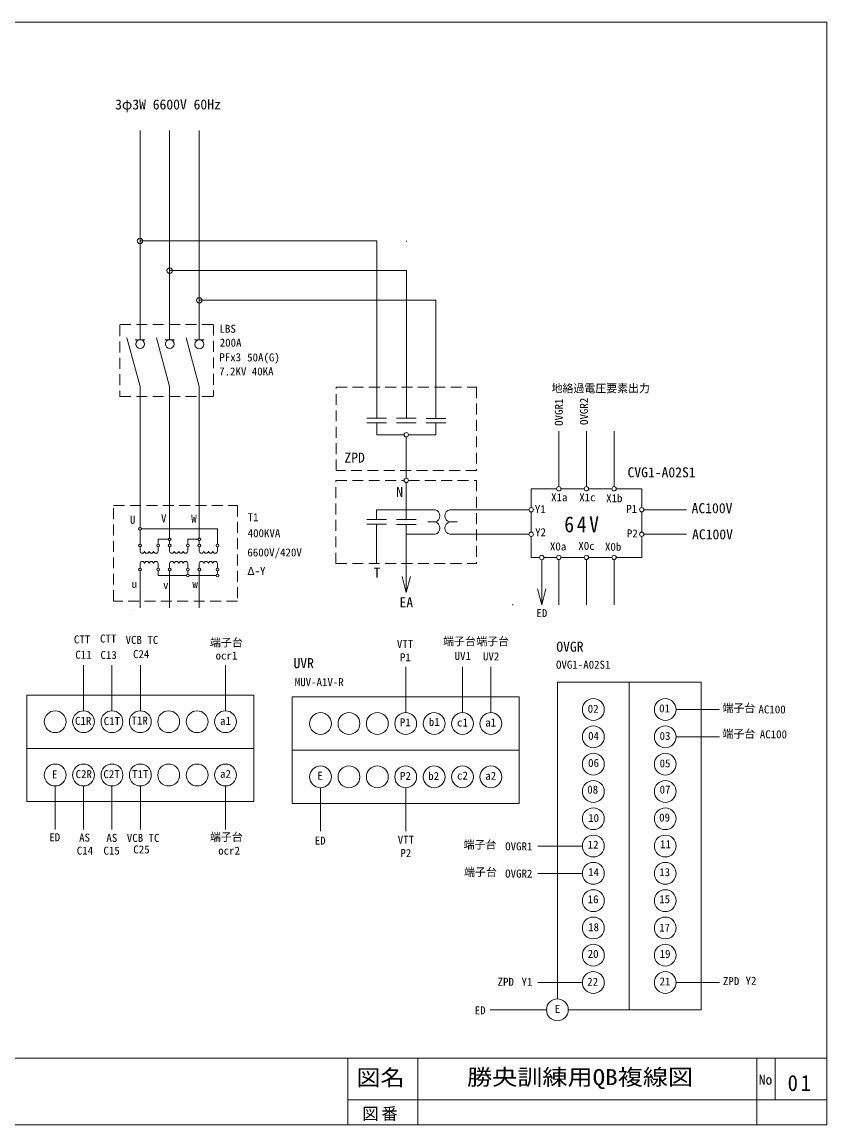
# Model space of a CAD drawing. Units: millimetres, scale not verified. Extents: x -33375 to 13467, y -1565 to 18635.
# Drawn here: x -1274 to 13467, y -1565 to 18635 of the extents above; entities that cross this region are included whole.
import ezdxf
from ezdxf.enums import TextEntityAlignment as Align

# ---------------------------------------------------------------- set-up
doc = ezdxf.new("R2010")
doc.units = ezdxf.units.MM
doc.header["$LTSCALE"] = 100
doc.linetypes.add('DASHED2', pattern=[3, 2, -1])
doc.layers.add('0-0', color=7, linetype='Continuous', lineweight=20)
doc.styles.add('ＭＳ ゴシック', font='')
doc.styles.get('ＭＳ ゴシック').set_extended_font_data('MS Gothic')

msp = doc.modelspace()

# ---------------------------------------------------------------- linework, layer by layer
at = {"layer": '0-0'}
for p, q in [((885.8, 13093.4), (885.8, 16651.8)), ((1428.9, 13093.4), (1428.9, 16651.8)), ((1972, 13093.4), (1972, 16651.8)), ((5220.6, 14625.5), (885.8, 14625.5)), ((5220.6, 11385.8), (5220.6, 14625.5)), ((5763.6, 14616.7), (5763.6, 14625.5)), ((5763.6, 14082.4), (1428.9, 14082.4)), ((5763.6, 11376.9), (5763.6, 14082.4)), ((5763.6, 11376.9), (5763.6, 14082.4)), ((6306.7, 13539.3), (1972, 13539.3)), ((6306.7, 11376.9), (6306.7, 13539.3)), ((885.8, 11774.4), (885.8, 10279.6)), ((1428.9, 11774.4), (1428.9, 10279.6)), ((1972, 11774.4), (1972, 10279.6)), ((5401.6, 11382.8), (5039.5, 11382.8)), ((5582.6, 11379.9), (5944.7, 11379.9)), ((6125.7, 11376.9), (6486.7, 11376.9)), ((5039.5, 11293.6), (5401.6, 11293.6)), ((5220.6, 11293.6), (5220.6, 11075.5)), ((5582.6, 11293.6), (5944.7, 11293.6)), ((6125.7, 11293.6), (6487.7, 11293.6)), ((6306.7, 11293.6), (6306.7, 11075.5)), ((8555.8, 10126.3), (8555.8, 11144.3)), ((9061.9, 10126.3), (9061.9, 11144.3)), ((9568.1, 10126.3), (9568.1, 11144.3)), ((5220.6, 11075.5), (5723, 11075.5)), ((5763, 11035.5), (5763, 10280.1)), ((5803, 11075.5), (6306.7, 11075.5)), ((885.8, 9383.4), (885.8, 10279.6)), ((1428.9, 9186.2), (1428.9, 10279.6)), ((1972, 9191.2), (1972, 10279.6)), ((5763, 10200.1), (5763, 9521.8)), ((8049.6, 10086.3), (8515.8, 10086.3)), ((8049.6, 9743.6), (8049.6, 10086.3)), ((8595.8, 10086.3), (9021.9, 10086.3)), ((9101.9, 10086.3), (9528.1, 10086.3)), ((9608.1, 10086.3), (10074.3, 10086.3)), ((10074.3, 10086.3), (10074.3, 9743.6)), ((6154.7, 9703.6), (5219.8, 9703.6)), ((5219.8, 9521.8), (5219.8, 9703.6)), ((6694.7, 9703.6), (8009.6, 9703.6)), ((10114.3, 9703.6), (10892.3, 9703.6)), ((5400.9, 9521.8), (5038.8, 9521.8)), ((5943.9, 9521.8), (5581.9, 9521.8)), ((8049.6, 9293.6), (8049.6, 9663.6)), ((10074.3, 9663.6), (10074.3, 9293.6)), ((885.8, 9072.9), (885.8, 9323.4)), ((910.8, 9353.4), (2303.7, 9353.4)), ((2303.7, 9072.9), (2303.7, 9353.4)), ((5400.9, 9438.4), (5039.9, 9438.4)), ((5219.8, 9438.4), (5219.8, 8715.5)), ((5943.9, 9435.5), (5581.9, 9435.5)), ((5763, 9435.5), (5763, 9253.6)), ((1217.6, 9161.2), (1217.6, 9072.9)), ((1217.6, 9161.2), (1403.9, 9161.2)), ((1428.9, 9131.2), (1428.9, 9136.2)), ((1428.9, 9072.9), (1428.9, 9131.2)), ((1760.6, 9072.9), (1760.6, 9161.2)), ((1760.6, 9161.2), (1947, 9161.2)), ((1972, 9186.2), (1972, 9191.2)), ((1972, 9072.9), (1972, 9136.2)), ((6154.7, 9253.6), (5763, 9253.6)), ((5763, 9253.6), (5763, 8188.6)), ((6694.7, 9253.6), (8009.6, 9253.6)), ((8049.6, 8830), (8049.6, 9213.6)), ((10074.3, 9213.6), (10074.3, 8830)), ((10114.3, 9253.6), (10892.3, 9253.6)), ((885.8, 8946), (885.8, 9022.9)), ((1217.6, 9022.9), (1217.6, 8946)), ((1428.9, 8946), (1428.9, 9022.9)), ((1760.6, 8946), (1760.6, 9022.9)), ((1972, 8946), (1972, 9022.9)), ((2303.7, 8946), (2303.7, 9022.9)), ((885.8, 8715.8), (885.8, 8633.2)), ((885.8, 8715.8), (885.8, 8633.2)), ((1217.6, 8715.8), (1217.6, 8623.7)), ((1217.6, 8623.7), (1217.6, 8715.8)), ((1428.9, 8633.2), (1428.9, 8715.8)), ((1760.6, 8715.8), (1760.6, 8633.2)), ((1972, 8633.2), (1972, 8715.8)), ((2303.7, 8715.8), (2303.7, 8633.2)), ((8204.3, 8830), (8049.6, 8830)), ((8243.1, 8787.4), (8243.1, 7962.2)), ((8515.8, 8830), (8284.1, 8830)), ((8555.8, 7962.2), (8555.8, 8790)), ((9021.9, 8830), (8595.8, 8830)), ((9061.9, 7962.2), (9061.9, 8790)), ((9528.1, 8830), (9101.9, 8830)), ((9568.1, 7962.2), (9568.1, 8790)), ((10074.3, 8830), (9608.1, 8830)), ((885.8, 8583.2), (885.8, 7903.3)), ((1217.6, 8500.6), (1217.6, 8583.2)), ((1735.6, 8500.6), (1217.6, 8500.6)), ((1428.9, 7903.3), (1428.9, 8583.2)), ((1760.6, 8583.2), (1760.6, 8525.6)), ((2278.7, 8500.6), (1785.6, 8500.6)), ((1972, 7903.3), (1972, 8583.2)), ((2303.7, 8583.2), (2303.7, 8525.6)), ((7699.4, 7962.2), (7721.1, 7962.2)), ((772.9, 7853.9), (775.3, 7853.9)), ((-147.9, 6020.2), (-147.9, 6857.4)), ((372, 6020.2), (372, 6857.4)), ((891.9, 6020.2), (891.9, 6857.4)), ((2451.6, 6020.2), (2451.6, 6857.4)), ((5752.3, 5986.2), (5752.3, 6823.5)), ((6792.1, 5986.2), (6792.1, 6823.5)), ((7312, 5986.2), (7312, 6823.5)), ((8529.7, 742.9), (8529.7, 6543.8)), ((9847, 542.9), (9847, 6543.8)), ((10705.6, 6043.7), (11499.6, 6043.7)), ((10705.6, 5543.6), (11499.6, 5543.6)), ((-1187.7, 5332.3), (2971.4, 5332.3)), ((3672.8, 5298.4), (7831.9, 5298.4)), ((-667.8, 3848.9), (-667.8, 4644.4)), ((-147.9, 3848.9), (-147.9, 4644.4)), ((372, 3848.9), (372, 4644.4)), ((891.9, 3848.9), (891.9, 4644.4)), ((2451.6, 3848.9), (2451.6, 4644.4)), ((4192.6, 3814.9), (4192.6, 4610.5)), ((5752.3, 3814.9), (5752.3, 4610.5)), ((8174, 3543.3), (8988.4, 3543.3)), ((8174, 3043.3), (8988.4, 3043.3)), ((8174, 1043), (8988.4, 1043)), ((10705.6, 1043), (11499.6, 1043)), ((8329.7, 542.9), (7298, 542.9)), ((11164.2, 542.9), (8729.7, 542.9)), ((-15333.3, -344.5), (13466.7, -344.5)), ((4691.9, -344.5), (4691.9, -1565)), ((5972.6, -344.5), (5972.6, -1565)), ((12184.8, -344.5), (12184.8, -1565)), ((12518.2, -344.5), (12518.2, -1107.3)), ((4691.9, -1107.3), (13466.7, -1107.3))]:
    msp.add_line(p, q, dxfattribs=at)
at = {"layer": '0-0', "linetype": 'DASHED2'}
for p, q in [((519.2, 13093.4), (2232.2, 13093.4)), ((519.2, 13084.6), (519.2, 11774.4)), ((2232.2, 13093.4), (2232.2, 11774.4)), ((4476.9, 11946.9), (7050.4, 11946.9)), ((4476.9, 10422.3), (4476.9, 11946.9)), ((519.2, 11774.4), (2224.9, 11774.4)), ((4474.8, 8715.5), (4474.8, 10240.1)), ((4474.8, 10240.1), (5723, 10240.1)), ((5803, 10240.1), (7048.4, 10240.1)), ((7048.4, 10240.1), (7048.4, 8715.5)), ((4474.8, 8715.5), (7048.4, 8715.5))]:
    msp.add_line(p, q, dxfattribs=at)
at = {"layer": '0-0', "color": 6}
for p, q in [((885.8, 12816.9), (885.8, 13093.4)), ((1428.9, 12816.9), (1428.9, 13093.4)), ((1972, 12816.9), (1972, 13093.4)), ((647.1, 12853), (885.8, 11961.9)), ((795.8, 12816.9), (975.8, 12816.9)), ((1190.1, 12853), (1428.9, 11961.9)), ((1338.9, 12816.9), (1518.9, 12816.9)), ((1733.2, 12853), (1972, 11961.9)), ((1882, 12816.9), (2062, 12816.9)), ((885.8, 11961.9), (885.8, 11774.4)), ((1428.9, 11961.9), (1428.9, 11774.4)), ((1972, 11961.9), (1972, 11774.4)), ((6154.7, 9703.6), (6289.7, 9703.6)), ((6694.7, 9703.6), (6559.7, 9703.6)), ((6154.7, 9478.6), (6289.7, 9478.6)), ((6694.7, 9478.6), (6559.7, 9478.6)), ((6154.7, 9253.6), (6289.7, 9253.6)), ((6694.7, 9253.6), (6559.7, 9253.6))]:
    msp.add_line(p, q, dxfattribs=at)
at = {"layer": '0-0', "color": 4, "lineweight": 9}
for p, q in [((5763, 8188.6), (5685.3, 8478.3)), ((5763, 8188.6), (5840.6, 8478.3)), ((8243.1, 7962.2), (8165.5, 8252)), ((8243.1, 7962.2), (8320.8, 8252))]:
    msp.add_line(p, q, dxfattribs=at)
at = {"layer": '0-0'}
for points in [[(-15333.3, -1565), (13466.7, -1565), (13466.7, 18635), (-15333.3, 18635)], [(-1187.7, 6308), (2971.4, 6308), (2971.4, 4356.5), (-1187.7, 4356.5)], [(3672.8, 6274.1), (7831.9, 6274.1), (7831.9, 4322.6), (3672.8, 4322.6)]]:
    msp.add_lwpolyline(points, close=True, dxfattribs=at)
at = {"layer": '0-0', "linetype": 'DASHED2'}
msp.add_lwpolyline([(7050.4, 11946.9), (7050.4, 10422.3), (4476.9, 10422.3)], dxfattribs=at)
msp.add_lwpolyline([(403.5, 9781.9), (2669.4, 9781.9), (2669.4, 8031), (403.5, 8031)], close=True, dxfattribs=at)
at = {"layer": '0-0'}
msp.add_lwpolyline([(8529.7, 6543.8), (11164.2, 6543.8), (11164.2, 542.9)], dxfattribs=at)
for centre, radius in [((885.8, 14625.5), 50), ((1428.9, 14082.4), 50), ((1972, 13539.3), 50), ((888, 12736.9), 80), ((1430.1, 12736.9), 80), ((1972.2, 12732), 80), ((5763, 11075.5), 40), ((5763, 10240.1), 40), ((8555.8, 10086.3), 40), ((9061.9, 10086.3), 40), ((9568.1, 10086.3), 40), ((8049.6, 9703.6), 40), ((10074.3, 9703.6), 40), ((885.8, 9353.4), 25), ((8049.6, 9253.6), 40), ((10074.3, 9253.6), 40), ((1428.9, 9161.2), 25), ((1972, 9161.2), 25), ((885.8, 9047.9), 25), ((1217.6, 9047.9), 25), ((1428.9, 9047.9), 25), ((1760.6, 9047.9), 25), ((1972, 9047.9), 25), ((2303.7, 9047.9), 25), ((8244.2, 8827.3), 40), ((8555.8, 8830), 40), ((9061.9, 8830), 40), ((9568.1, 8830), 40), ((885.8, 8608.2), 25), ((1217.6, 8608.2), 25), ((1428.9, 8608.2), 25), ((1760.6, 8608.2), 25), ((1760.6, 8500.6), 25), ((1972, 8608.2), 25), ((2303.3, 8608.2), 25), ((2303.7, 8500.6), 25), ((9188.4, 6043.7), 200), ((10505.6, 6043.7), 200), ((-667.8, 5820.2), 200), ((-147.9, 5820.2), 200), ((372, 5820.2), 200), ((891.9, 5820.2), 200), ((1411.8, 5820.2), 200), ((1931.7, 5820.2), 200), ((2451.6, 5820.2), 200), ((4192.6, 5786.2), 200), ((4712.5, 5786.2), 200), ((5232.4, 5786.2), 200), ((5752.3, 5786.2), 200), ((6272.2, 5786.2), 200), ((6792.1, 5786.2), 200), ((7312, 5786.2), 200), ((9188.4, 5543.6), 200), ((10505.6, 5543.6), 200), ((9188.4, 5043.6), 200), ((10505.6, 5043.6), 200), ((-667.8, 4844.4), 200), ((-147.9, 4844.4), 200), ((372, 4844.4), 200), ((891.9, 4844.4), 200), ((1411.8, 4844.4), 200), ((1931.7, 4844.4), 200), ((2451.6, 4844.4), 200), ((4192.6, 4810.5), 200), ((4712.5, 4810.5), 200), ((5232.4, 4810.5), 200), ((5752.3, 4810.5), 200), ((6272.2, 4810.5), 200), ((6792.1, 4810.5), 200), ((7312, 4810.5), 200), ((9188.4, 4543.5), 200), ((10505.6, 4543.5), 200), ((9188.4, 4043.4), 200), ((10505.6, 4043.4), 200), ((9188.4, 3543.3), 200), ((10505.6, 3543.3), 200), ((9188.4, 3043.3), 200), ((10505.6, 3043.3), 200), ((9188.4, 2543.2), 200), ((10505.6, 2543.2), 200), ((9188.4, 2043.1), 200), ((10505.6, 2043.1), 200), ((9188.4, 1543.1), 200), ((10505.6, 1543.1), 200), ((9188.4, 1043), 200), ((10505.6, 1043), 200), ((8529.7, 542.9), 200)]:
    msp.add_circle(centre, radius, dxfattribs=at)
at = {"layer": '0-0', "color": 6}
for centre, start, end in [((6264.4, 9591.1), 282.68, 77.32), ((6585, 9591.1), 102.68, 257.32), ((6264.4, 9366.1), 282.68, 77.32), ((6585, 9366.1), 102.68, 257.32)]:
    msp.add_arc(centre, 115.3, start, end, dxfattribs=at)
at = {"layer": '0-0'}
for centre, start, end in [((927.3, 8946), 180, 0), ((1010.2, 8946), 180, 0), ((1093.2, 8946), 180, 0), ((1176.1, 8946), 180, 0), ((1470.4, 8946), 180, 0), ((1553.3, 8946), 180, 0), ((1636.2, 8946), 180, 0), ((1719.2, 8946), 180, 0), ((2013.4, 8946), 180, 0), ((2096.4, 8946), 180, 0), ((2179.3, 8946), 180, 0), ((2262.3, 8946), 180, 0), ((927.3, 8715.8), 0, 180), ((1010.2, 8715.8), 0, 180), ((1093.2, 8715.8), 0, 180), ((1176.1, 8715.8), 0, 180), ((1470.4, 8715.8), 0, 180), ((1553.3, 8715.8), 0, 180), ((1636.2, 8715.8), 0, 180), ((1719.2, 8715.8), 0, 180), ((2013.4, 8715.8), 0, 180), ((2096.4, 8715.8), 0, 180), ((2179.3, 8715.8), 0, 180), ((2262.3, 8715.8), 0, 180)]:
    msp.add_arc(centre, 41.5, start, end, dxfattribs=at)

# ---------------------------------------------------------------- texts
at = {"layer": '0-0', "style": 'ＭＳ ゴシック'}
for s, p in [('3φ3W 6600V 60Hz', (430.7, 16979)), ('CVG1-A02S1', (9814.6, 10242)), ('AC100V', (10987.9, 9585)), ('AC100V', (10997, 9105.3))]:
    msp.add_text(s, height=183.3, dxfattribs=at).set_placement(p, align=Align.BOTTOM_LEFT)
at = {"layer": '0-0', "color": 4, "style": 'ＭＳ ゴシック'}
for s, height, p in [('LBS', 146.6, (2342, 12899.4)), ('200A', 146.6, (2345.7, 12646.4)), ('PFx3', 146.6, (2338.4, 12379)), ('50A(G)', 146.6, (2848, 12375.4)), ('7.2KV 40KA', 146.6, (2334.8, 12118.8)), ('地絡過電圧要素出力', 146.6, (8424.4, 11808.1)), ('ZPD', 183.3, (4629.7, 10511.1)), ('N', 183.3, (5578.4, 9882.3)), ('X1a', 146.6, (8414.9, 9813)), ('X1c', 146.6, (8929.9, 9813)), ('X1b', 146.6, (9423.2, 9796.7)), ('Y1', 146.6, (8116.8, 9596.2)), ('P1', 146.6, (9791.8, 9601.6)), ('U', 146.6, (701.7, 9402.4)), ('V', 146.6, (1270.8, 9429.5)), ('W', 146.6, (1823.8, 9424.1)), ('T1', 146.6, (2857.5, 9449.1)), ('400KVA', 146.6, (2857.5, 9156.4)), ('Y2', 146.6, (8122.2, 9173.3)), ('P2', 146.6, (9802.7, 9151.7)), ('X0a', 146.6, (8393.3, 8913.1)), ('X0c', 146.6, (8913.7, 8924)), ('X0b', 146.6, (9401.5, 8907.7)), ('6600V/420V', 146.6, (2852.1, 8804)), ('Δ-Y', 146.6, (2853.2, 8466.2)), ('T', 183.3, (5161.6, 8405.4)), ('u', 146.6, (734.2, 8226.1)), ('v', 146.6, (1308.8, 8209.8)), ('w', 146.6, (1845.5, 8226.1)), ('EA', 183.3, (5638.6, 7859.7)), ('ED', 146.6, (8145.7, 7692.3)), ('CTT', 146.6, (-325.6, 7210.4)), ('CTT', 146.6, (154.2, 7226.7)), ('VCB TC', 146.6, (622.4, 7201.6)), ('端子台', 146.6, (2167.3, 7152.8)), ('VTT', 146.6, (5590.3, 7127.2)), ('端子台', 146.6, (6435.9, 7176)), ('端子台', 146.6, (7045.8, 7176)), ('OVGR', 183.3, (8510.3, 7047.5)), ('C11', 146.6, (-299.2, 6930.6)), ('C13', 146.6, (161.6, 6925.2)), ('C24', 146.6, (757.9, 6941.4)), ('ocr1', 146.6, (2270.3, 6914.3)), ('P1', 146.6, (5647.2, 6883.2)), ('UV1', 146.6, (6647.4, 6907.6)), ('UV2', 146.6, (7167.7, 6899.5)), ('UVR', 183.3, (3696.7, 6746.6)), ('OVG1-A02S1', 146.6, (8504.7, 6747.3)), ('MUV-A1V-R', 146.6, (3720.1, 6427.9)), ('02', 146.6, (9084.7, 5940)), ('01', 146.6, (10393.8, 5948.2)), ('端子台', 146.6, (11553.9, 5952.3)), ('AC100', 146.6, (12212.6, 5927.9)), ('C1R', 146.6, (-304.6, 5719)), ('C1T', 146.6, (221.2, 5713.6)), ('T1R', 146.6, (730.8, 5724.5)), ('a1', 146.6, (2351.6, 5719)), ('P1', 146.6, (5644.3, 5692.3)), ('b1', 146.6, (6175.5, 5699.5)), ('c1', 146.6, (6692.3, 5688.7)), ('a1', 146.6, (7209.1, 5688.7)), ('端子台', 146.6, (11553.9, 5480.7)), ('AC100', 146.6, (12237, 5472.6)), ('04', 146.6, (9092.8, 5444)), ('03', 146.6, (10401.9, 5444)), ('06', 146.6, (9092.8, 4948)), ('05', 146.6, (10401.9, 4939.9)), ('E', 146.6, (-727.4, 4737.9)), ('C2R', 146.6, (-293.7, 4743.3)), ('C2T', 146.6, (215.8, 4743.3)), ('T1T', 146.6, (741.6, 4743.3)), ('a2', 146.6, (2351.6, 4748.7)), ('E', 146.6, (4133.7, 4712.9)), ('P2', 146.6, (5647.9, 4709.3)), ('b2', 146.6, (6164.7, 4709.3)), ('c2', 146.6, (6692.3, 4716.5)), ('a2', 146.6, (7209.1, 4712.9)), ('08', 146.6, (9076.5, 4460.1)), ('07', 146.6, (10401.9, 4460.1)), ('10', 146.6, (9092.8, 3939.7)), ('09', 146.6, (10393.8, 3947.9)), ('ED', 146.6, (-776.2, 3585.9)), ('AS', 146.6, (-228.7, 3580.5)), ('AS', 146.6, (270, 3575.1)), ('VCB TC', 146.6, (644.1, 3575.1)), ('端子台', 146.6, (2167.3, 3591.4)), ('ED', 146.6, (4086, 3525.1)), ('VTT', 146.6, (5606.6, 3541.3)), ('端子台', 146.6, (6812.9, 3451.4)), ('12', 146.6, (9084.7, 3451.9)), ('11', 146.6, (10410.1, 3460)), ('C14', 146.6, (-272.1, 3342)), ('C15', 146.6, (215.8, 3342)), ('C25', 146.6, (763.3, 3363.7)), ('ocr2', 146.6, (2319.1, 3342)), ('P2', 146.6, (5655.3, 3297.4)), ('OVGR1', 146.6, (7573.8, 3420.2)), ('端子台', 146.6, (6820.3, 2948.6)), ('OVGR2', 146.6, (7573.8, 2921.5)), ('14', 146.6, (9092.8, 2947.7)), ('13', 146.6, (10393.8, 2947.7)), ('16', 146.6, (9084.7, 2451.7)), ('15', 146.6, (10393.8, 2451.7)), ('18', 146.6, (9092.8, 1939.5)), ('17', 146.6, (10393.8, 1931.3)), ('20', 146.6, (9084.7, 1451.6)), ('19', 146.6, (10401.9, 1451.6)), ('ZPD', 146.6, (7434.9, 938.9)), ('Y1', 146.6, (7874, 938.9)), ('22', 146.6, (9076.5, 939.3)), ('21', 146.6, (10401.9, 947.5)), ('ZPD', 146.6, (11562.1, 951.6)), ('Y2', 146.6, (11976.8, 959.7)), ('ED', 146.6, (7016.1, 415.8)), ('E', 146.6, (8483, 443.3)), ('No', 183.3, (12217.3, -883.2))]:
    msp.add_text(s, height=height, dxfattribs=at).set_placement(p, align=Align.BOTTOM_LEFT)
for s, p in [('OVGR1', (8673.8, 11238.9)), ('OVGR2', (9134.6, 11255.2))]:
    msp.add_text(s, height=146.6, rotation=90, dxfattribs=at).set_placement(p, align=Align.BOTTOM_LEFT)
at = {"layer": '0-0', "style": 'ＭＳ ゴシック'}
for s, width, p in [('図名', 1.1, (4850.5, -932)), ('勝央訓練用QB複線図', 1.15, (6875.1, -923.8))]:
    msp.add_text(s, height=293.3, dxfattribs=dict(at, width=width)).set_placement(p, align=Align.BOTTOM_LEFT)
at = {"layer": '0-0', "attachment_point": 7, "style": 'ＭＳ ゴシック'}
for s, insert, char_height in [('\\T1.27;\\W0.9;64V', (8655.9, 9284.9), 293.3), ('\\T1.27;\\W0.95;01', (12745.9, -948.2), 293.3), ('\\T1.17;図番', (4956.2, -1493), 219.9)]:
    msp.add_mtext(s, dxfattribs=dict(at, insert=insert, char_height=char_height))

doc.saveas('drawing.dxf')
